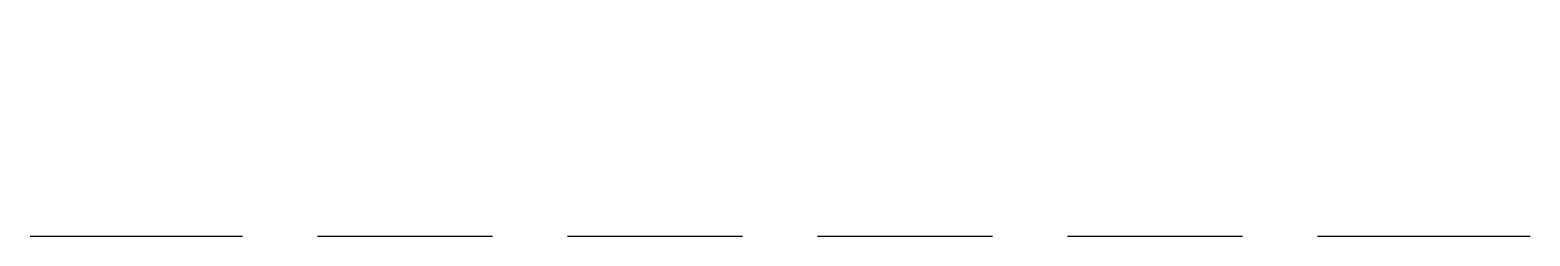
# Model space of a CAD drawing. Extents: x -10 to 10, y -2 to 0.8.
import ezdxf

# ---------------------------------------------------------------- set-up
doc = ezdxf.new("R2010")
doc.units = 0
doc.layers.get('0').update_dxf_attribs({"linetype": 'CONTINUOUS'})

msp = doc.modelspace()

# ---------------------------------------------------------------- linework, layer by layer
at = {"color": 0}
for p, q in [((-10, -2), (-7.167, -2)), ((-6.167, -2), (-3.833, -2)), ((-2.833, -2), (-0.5, -2)), ((0.5, -2), (2.833, -2)), ((3.833, -2), (6.167, -2)), ((7.167, -2), (10, -2))]:
    msp.add_line(p, q, dxfattribs=at)
msp.add_lwpolyline([(-5, 0, 0, 0, 0), (3, 0, 1.5, 0, 0), (5, 0, 0, 0, 0)], format="xyseb", dxfattribs=at)

doc.saveas('drawing.dxf')
